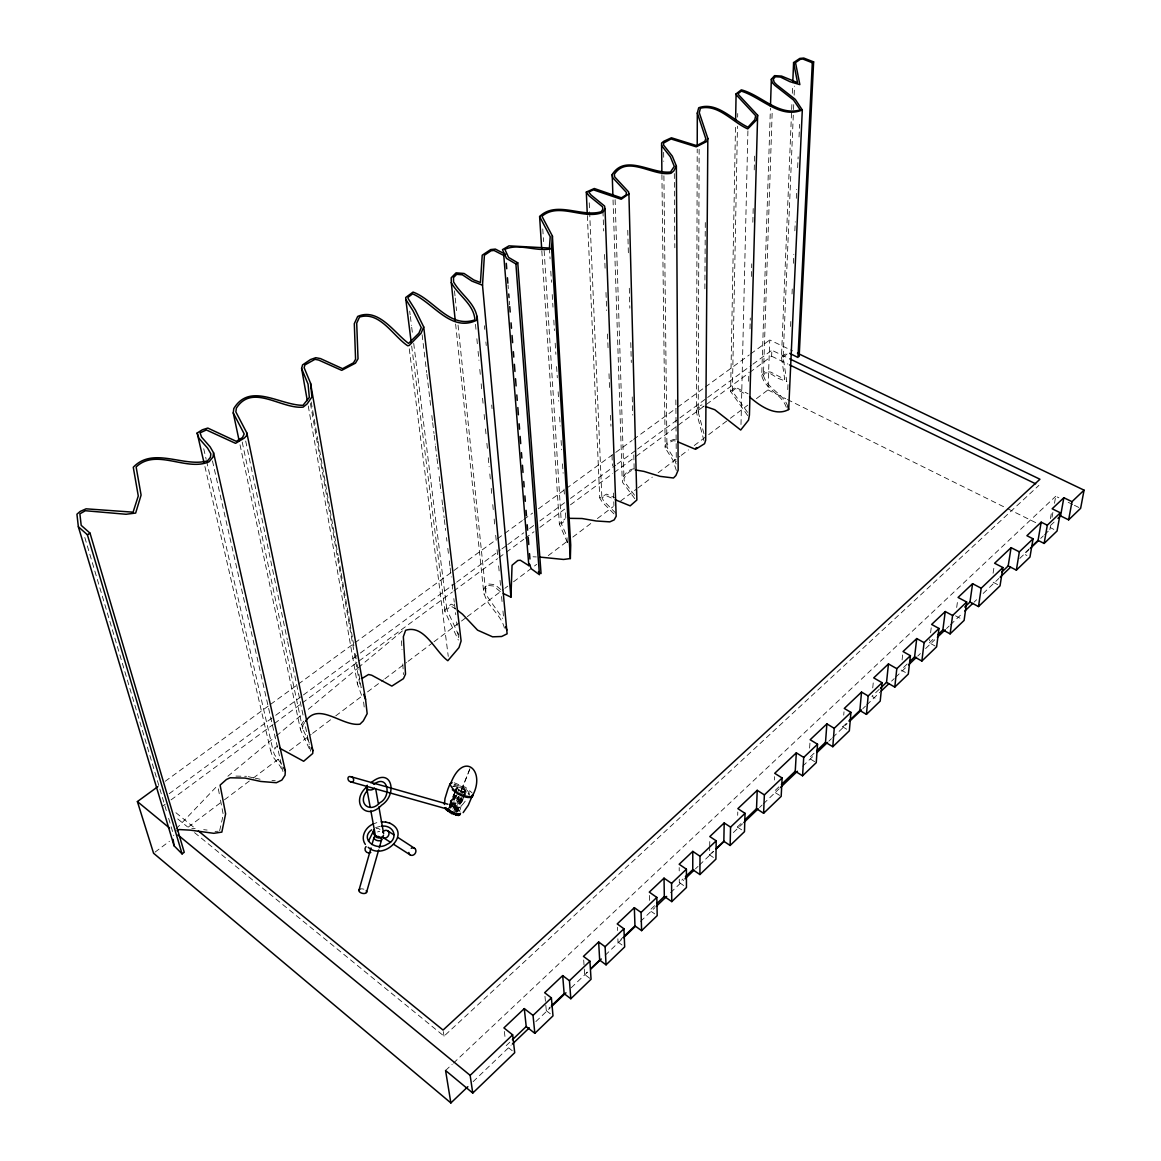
<?xml version="1.0" encoding="UTF-8"?>
<svg xmlns="http://www.w3.org/2000/svg" width="1161" height="1161" viewBox="0 0 1161 1161"><rect width="100%" height="100%" fill="white"/><g stroke="black" fill="none" stroke-linecap="round" stroke-linejoin="round"><path stroke-width="0.75" stroke-dasharray="5 3.75" d="M703.929 440.614L696.484 412.387L697.21 149.116M703.929 433.604L698.211 411.995L699.14 148.739M704.872 288.799L705.308 220.126M676.123 463.965L674.599 459.364L666.936 447.246L666.951 445.069L670.971 441.659L673.482 440.658L676.355 441.195M676.341 470.466L672.901 460.09L665.18 447.856L665.209 445.04L670.173 440.803L673.786 439.351L676.239 439.816M713.391 857.457L709.603 854.902L709.676 848.241M709.705 846.572L709.777 839.911M747.699 415.58L730.617 391.46L735.537 124.503M747.582 412.373L732.373 391.315L737.467 126.157M737.641 117.145L737.714 113.531M740.994 424.52L747.916 130.816M748.613 381.258L748.845 372.231M750.006 328.868L750.282 318.027M751.399 276.478L751.733 263.837M752.836 222.273L753.213 207.834M754.229 169.883L754.65 153.629M741.632 829.81L737.366 827.024L737.453 823.686M737.685 815.341L737.772 812.003M786.287 407.264C781.89 393.971 764.78 389.037 761.718 375.554L770.411 108.162M787.927 406.655C783.559 393.492 766.84 388.543 763.43 375.409L772.254 109.831M756.421 398.644L767.972 389.922L769.758 339.97L792.557 350.869M749.759 372.362L771.63 356.209L771.847 350.245L788.101 358.067M761.718 375.554L764.577 371.564L770.744 372.086L784.749 379.415L781.469 357.211L791.584 111.383M791.657 109.569L791.962 102.342M792.324 93.315L792.629 86.074M763.43 375.409L765.302 372.783L769.714 373.16L778.059 378.312L786.781 381.621L783.153 357.24L793.456 111.412M793.529 109.598L793.761 104.185M794.139 95.144L794.516 86.103M787.753 389.617L788 384.204M790.583 326.459L790.902 319.246M792.034 293.98L792.353 286.767M793.398 263.3L793.805 254.288M794.85 230.821L795.256 221.795M796.301 198.342L796.707 189.316M797.665 167.663L798.144 156.837M799.029 136.983L799.595 124.358M774.387 780.003L774.547 776.665M309.261 742.866L302.731 728.876L302.977 725.044L304.675 722.563M809.609 748.105L809.928 743.084M309.566 746.32L310.669 751.646L300.525 729.848L300.83 725.364L303.703 721.184M846.717 729.224L842.755 726.859L843.031 723.506M843.728 715.132L844.003 711.795M872.738 687.907L873.391 681.217M902.097 659.912L902.648 654.891M935.171 646.038L929.351 642.817L929.772 639.479M930.6 632.803L931.427 626.113M956.693 607.464L957.825 599.12M993.09 573.244L994.106 566.583M460.046 810.001L463.558 797.099M1050.415 518.706L1051.866 510.434M1049.849 529.634L1050.458 526.122M1052.011 517.342L1052.94 512.074M1054.493 503.293L1055.726 496.269L1058.847 497.779M361.579 695.308L357.428 684.018L358.11 680.288L359.939 678.546M698.211 411.995L699.241 407.119L704.277 406.089M696.484 412.387L697.717 406.597L701.97 404.855M219.647 830.695L223.275 814.746L219.98 797.491M461.889 799.827L460.38 803.47L454.27 806.939M449.67 805.386L454.546 794.124M455.243 792.513C454.517 781.571 471.758 790.685 463.529 796.823M448.306 809.072L454.575 794.588M455.272 792.978L457.332 787.695M449.046 808.114L454.619 795.256M450.004 806.431L454.894 795.154M449.8 808.129L455.359 795.285M450.57 807.084L455.46 795.807M450.715 808.317L456.288 795.474M456.984 793.877L459.771 787.448L462.005 788.406A7.082 2.757 21.6 0 1 464.821 790.452L465.517 792.121L464.531 792.499M452.064 806.155L459.045 790.031L457.361 788.145M453.022 806.808L457.216 797.143M452.848 809.173L458.421 796.33M459.117 794.719L461.904 788.304M454.096 807.417L458.987 796.127M459.408 797.07L454.444 808.52L458.305 811.437L458.842 810.189L457.405 808.956L456.868 810.204M460.119 795.43L462.963 788.899M453.632 811.495L460.032 796.722M455.127 808.999L455.663 807.766L449.873 805.139M455.402 809.188L460.38 797.738M461.091 796.098L463.921 789.553M454.677 811.844L460.38 798.71M461.164 798.405L456.2 809.87L457.086 811.104M455.605 812.047L461.309 798.913M456.229 811.757L462.455 797.418M463.166 795.778L465.3 790.873M456.346 812.061L462.049 798.928M462.76 797.288L465.663 791.904M456.868 811.902L462.775 797.999M463.283 797.143L465.619 791.439M457.115 811.568L462.818 798.449M449.771 803.818L455.446 790.743M456.665 811.96L463.805 795.604M456.941 811.742L464.081 795.387M465.227 801.163L460.424 807.359L454.357 809.957M454.981 792.76L450.178 801.163M634.545 495.21L624.371 481.67L623.994 478.811C626.04 474.385 629.857 469.77 635.169 469.886M634.791 498.664L622.601 482.41L622.18 479.058C624.487 474.123 628.74 469 634.588 468.754M461.744 797.404C460.206 801.366 453.98 805.023 449.525 804.558M462.876 792.02L465.648 790.525L466.766 793.456M468.884 794.356L469.349 793.761C467.259 788.29 459.843 784.662 454.125 785.242L453.719 786.694M732.373 391.315L735.218 388.514L746.741 394.74M730.617 391.46L735.232 387.092L748.09 393.811M176.08 828.939L217.688 785.417M567.482 542.637L559.355 524.032L565.204 518.677M565.697 533.61L561.402 523.8L566.002 519.591M907.162 664.034L900.98 669.941L905.377 672.437M929.351 642.817L935.49 636.954M654.601 905.711L649.739 910.369L654.702 913.881M778.871 786.897L773.836 791.715L779.713 795.445M814.05 753.271L808.956 758.148L814.79 761.747M683.597 885.524L679.301 882.549L682.973 879.037M737.366 827.024L741.197 823.352M842.755 726.859L847.646 722.186M550.329 1013.8L546.309 1010.694L550.125 1007.037M622.006 944.996L618.015 942.079L623.239 937.101M1029.038 549.037L1023.886 553.957L1026.934 555.509M589.773 978.317L584.651 974.485L587.161 972.091M709.603 854.902L713.493 851.187M473.107 1081.675L511.029 1045.364M535.874 1021.578L550.27 1007.821M571.197 987.793L588.192 971.51M605.2 955.242L622.194 938.973M640.509 921.442L654.891 907.67M670.579 892.649L683.655 880.14M695.439 868.863L698.051 866.367M699.357 865.119L713.739 851.347M733.36 832.568L742.518 823.802M759.512 807.534L762.124 805.023M763.445 803.775L779.133 788.754M802.672 766.216L814.442 754.955M828.823 741.182L831.45 738.686M832.756 737.438L847.138 723.666M862.826 708.645L865.453 706.135M866.759 704.887L879.835 692.362M891.604 681.101L894.217 678.605M895.523 677.342L907.292 666.08M917.756 656.067L920.368 653.57M925.607 648.564L934.765 639.798M946.534 628.522L949.147 626.026M950.453 624.778L962.222 613.501M973.992 602.24L976.604 599.744M983.149 593.474L998.837 578.454M1019.764 558.426L1028.922 549.661M1040.691 538.399L1043.304 535.903M1044.61 534.64L1048.543 530.896M1054.13 522.058L1048.963 526.978L1053.825 529.387M509.839 1042.172L506.065 1045.771L512.248 1050.72M879.24 689.3L871.926 696.281L877.455 699.502M445.563 1070.5L452.166 1064.289M453.487 1063.055L1055.726 496.269M194.54 832.626L444.039 1036.134L1038.921 485.371M781.469 357.211L786.984 352.61M783.153 357.24L787.506 353.597M227.861 776.245L275.012 736.988M276.405 735.842L302.76 713.899M308.304 709.284L356.848 668.867M358.241 667.706L402.62 630.757M281.862 766.666L283.066 771.963L280.033 766.071L272.327 755.956L270.542 750.485L277.885 746.015M613.951 513.859L602.138 501.973L599.744 497.909L606.652 494.107L614.677 497.706M281.049 763.314L274.475 754.694L273.038 750.325L275.433 748.482M615.751 513.075L603.807 501.03L601.877 497.779L605.984 495.558L613.719 499.056M155.008 852.159L169.477 841.261M188.271 827.082L222.956 800.916M224.407 799.827L251.879 779.118M253.316 778.03L280.788 757.306M289.466 750.775L311.148 734.42M312.585 733.331L334.281 716.976M335.718 715.887L361.739 696.266M367.529 691.898L383.435 679.911M384.871 678.822L406.568 662.467M408.004 661.378L432.589 642.846M434.025 641.743L460.046 622.122M461.498 621.033L465.837 617.768M467.273 616.68L503.424 589.425M504.861 588.337L507.763 586.145M513.539 581.792L536.672 564.348M548.239 555.626L567.032 541.447M572.808 537.093L591.602 522.914M597.393 518.561L613.298 506.559M620.525 501.117L636.417 489.129M637.868 488.026L652.322 477.127M658.113 472.774L679.795 456.418M681.246 455.33L688.473 449.873M694.249 445.519L707.267 435.709M708.703 434.62L728.948 419.353M730.385 418.265L747.742 405.174M162.308 806.329L165.225 804.181M171.059 799.871L273.096 724.493M274.547 723.419L300.786 704.03M302.252 702.956L357.646 662.031M359.097 660.957L452.398 592.037M453.849 590.964L497.576 558.659M499.041 557.585L504.875 553.275M506.327 552.201L523.814 539.27M525.28 538.196L534.016 531.738M539.85 527.428L564.638 509.128M570.472 504.817L612.732 473.586M614.198 472.512L634.603 457.434M636.068 456.36L676.878 426.203M678.329 425.129L748.308 373.436M169.201 793.689L274.272 716.381M275.723 715.307L301.991 695.99M303.456 694.917L358.894 654.107M360.36 653.033L455.199 583.243M456.665 582.169L500.435 549.951M501.9 548.892L506.283 545.67M507.734 544.596L523.785 532.783M529.619 528.487L534.002 525.265M539.836 520.97L564.638 502.713M570.486 498.417L615.722 465.14M617.173 464.066L636.141 450.105M637.607 449.031L706.178 398.557M707.644 397.483L751.414 365.28M752.879 364.206L771.847 350.245M165.196 781.28L269.134 705.424M270.586 704.35L296.94 685.121M298.406 684.047L496.023 539.792M497.488 538.719L503.337 534.452M504.803 533.378L522.363 520.549M523.829 519.489L532.623 513.075M538.472 508.808L564.827 489.565M566.278 488.505L632.15 440.411M633.616 439.351L676.065 408.353M677.531 407.293L703.885 388.05M705.351 386.99L749.266 354.932M750.732 353.858L769.758 339.97M375.569 827.604L380.257 826.313M372.725 824.194L376.846 822.612M452.471 786.65C458.914 785.881 465.967 789.901 469.595 795.14M215.061 831.392L218.094 831.261M235.93 776.085L246.524 776.303M464.893 792.368L461.077 791.294M533.059 556.787L536.324 556.932M271.979 780.468L275.259 780.729M191.754 828.272L195.164 828.664M203.697 829.665L207.122 830.057M454.053 784.226L462.281 786.998L469.828 792.034M454.183 782.775L465.546 787.303L472.019 792.76M248.251 776.68L253.461 777.797M255.188 778.175L260.398 779.292M463.674 792.426L461.512 791.744M459.741 787.434L458.711 787.187A2.917 1.132 21.6 0 0 456.868 787.477L457.55 789.146M450.178 806.764L451.194 807.011M449.699 805.124L451.658 805.792M449.641 804.733L452.384 806.91L450.134 804.747M453.82 605.345L451.092 604.112L444.881 609.844L445.04 611.818L458.348 640.059M771.63 356.209L787.927 364.09M1068.178 502.292L1072.851 504.556M1074.404 505.311L1080.63 508.329M767.972 389.922L785.794 398.745M787.419 399.558L1006.108 507.952M1007.733 508.765L1036.889 523.219M993.192 582.271L998.663 585.129M955.561 615.809L961.264 618.871M459.045 790.031L460.017 790.699M455.663 807.766L458.987 810.363M456.142 609.249L450.758 605.998L446.912 609.641L458.363 634.486M500.87 589.527L494.775 584.607L487.867 583.896L483.76 589.106C483.774 605.432 503.163 614.416 504.861 630.829M500.333 591.646L493.352 586L488.433 585.492L485.733 588.917L485.864 593.445L487.62 597.001L502.728 618.45M175.921 812.715L195.599 828.736M177.72 818.911L187.545 826.908M455.388 788.987L456.883 790.249M458.842 810.189L460.017 811.655M456.999 811.292L456.229 810.044A7.198 2.888 21.6 0 0 454.517 808.637M84.811 537.485L166.56 811.423M168.635 818.36L173.802 835.688M204.902 466.533L270.542 750.485M203.726 448.726L206.165 459.306M206.571 461.062L273.038 750.325M212.463 460.917L281.455 764.896M240.008 444.765L300.525 729.848M242.214 442.036L302.731 728.876M245.697 441.049L287.275 639.842M287.652 641.612L303.253 716.148M305.474 726.801L309.189 744.549M218.341 788.87L219.661 795.764M310.408 403.375L359.562 683.219L361.158 687.631L358.749 673.496M308.245 405.944L357.428 684.018M311.177 401.967L317.737 439.482M318.056 441.267L338.083 555.597M338.402 557.382L340.899 571.676M341.218 573.461L349.664 621.701M349.983 623.486L354.047 646.706M355.295 653.846L356.862 662.786M357.182 664.571L358.43 671.711M443.313 1031.578L444.039 1036.134M409.267 348.808L448.262 656.415M409.688 311.119L410.138 314.704M410.37 316.503L411.487 325.472M411.705 327.271L412.605 334.455M413.722 343.424L447.014 610.947M411.676 346.065L445.04 611.818M504.338 1031.476L504.991 1036.846M422.125 334.76L425.144 359.895M425.361 361.681L426.653 372.449M426.871 374.248L430.963 408.338M431.834 415.522L432.472 420.906M432.69 422.706L433.982 433.474M434.199 435.259L435.288 444.242M435.491 446.027L436.797 456.795M437.015 458.595L438.307 469.363M439.163 476.547L439.816 481.931M440.034 483.716L441.107 492.699M441.964 499.869L442.617 505.253M442.834 507.052L444.126 517.821M444.344 519.606L445.635 530.374M446.506 537.558L446.927 541.142M447.798 548.326L448.451 553.71M449.307 560.894L449.96 566.278M450.163 568.063L451.252 577.046M452.108 584.215L452.761 589.599M453.835 598.568L454.27 602.167M454.488 603.952L455.78 614.72M456.65 621.904L457.071 625.489M457.942 632.672L458.58 638.057M363.625 702.028L364.206 707.223M455.62 324.035L483.919 594.243M454.488 290.845L455.054 296.244M455.243 298.043L456.549 310.655M458.044 325.065L485.864 593.445M475.473 324.311L475.995 329.709M476.866 338.736L477.374 344.135M478.071 351.348L478.927 360.374M479.798 369.387L480.32 374.785M481.176 383.812L481.873 391.025M482.57 398.238L483.252 405.45M484.122 414.462L484.645 419.876M485.501 428.888L486.198 436.101M486.88 443.313L487.576 450.526M488.273 457.739L489.129 466.751M489.826 473.964L490.522 481.176M491.205 488.389L491.901 495.602M492.772 504.614L493.454 511.827M494.151 519.04L494.833 526.252M495.703 535.265L496.4 542.477M497.082 549.69L497.779 556.903M498.649 565.915L499.157 571.328M500.028 580.34L500.725 587.553M501.581 596.565L502.103 601.978M502.96 610.991L503.656 618.203M544.973 996.312L545.641 1003.496M545.815 1005.295L546.309 1010.694M484.413 325.733L484.747 329.347M485.908 341.958L486.241 345.557M491.713 405.029L492.046 408.628M508.025 284.982L508.315 288.581M509.316 301.207L509.606 304.806M583.693 960.016L584.172 967.244M584.288 969.058L584.651 974.485M541.824 250.878L559.355 524.032M542.767 228.935L543.566 241.604M544.146 250.645L561.402 523.8M549.414 248.048L550.067 258.845M550.778 271.123L551.49 282.268M552.215 294.531L552.97 307.143M553.797 320.102L554.407 330.566M555.176 343.163L555.872 354.323M556.598 366.586L557.309 377.746M558.136 391.808L558.731 401.155M559.66 417.017L560.212 426.029M561.082 440.44L561.692 449.8M562.519 463.849L563.114 473.224M564.043 489.071L564.536 496.632M565.523 512.843L566.017 521.492M567.003 537.703L567.453 544.915M401.503 640.785L401.996 649.681M402.809 663.903L403.404 674.57M587.35 215.583L599.744 497.909M617.362 927.218L617.507 930.527M617.87 938.785L618.015 942.079M589.237 202.798L589.556 210.025M589.628 211.839L601.877 497.779M602.951 211.084L603.691 230.966M604.576 254.462L605.171 270.731M605.984 292.427L606.652 310.495M607.522 333.991L608.059 348.46M609.003 373.755L609.54 388.224M610.555 415.333L610.947 426.174M612.021 455.097L612.428 465.938M613.443 493.048L613.908 505.703M613.037 199.91L622.18 479.058M615.112 199.663L623.994 478.811M627.753 230.27L628.391 253.824M629.306 288.247L629.842 308.173M630.771 342.597L631.308 362.522M632.237 396.946L632.716 415.072M633.79 454.923L634.182 469.421M649.376 895.45L649.492 900.414M661.915 174.585L665.18 447.856M663.642 152.294L663.744 161.335M663.903 175.819L666.936 447.246M679.2 867.586L679.214 870.924M679.272 879.225L679.301 882.549M674.323 173.584L674.831 247.801M675.862 399.863L676.282 461.425M360.94 888.905A3.962 2.191 14.1 0 1 363.886 889.224M376.179 828.548A3.991 3.875 13.5 0 1 380.024 829.549M377.572 831.958A4.252 3.251 -13.6 0 1 379.691 831.378M460.366 791.192A7.053 2.743 21.7 0 1 458.319 789.843M469.987 768.611L460.786 791.7L470.002 768.611"/><path stroke-width="1.5" d="M692.754 869.676L692.783 851.376L700.01 856.252L699.909 874.552L692.754 869.676L685.411 876.7M697.224 145.502L697.311 113.038L698.704 107.755C717.048 101.152 732.91 120.207 748.003 127.188L754.795 119.714L755.666 115.694L736.596 95.202L736.103 93.838L741.328 89.847C761.384 95.042 778.03 116.202 800.248 109.918L793.573 100.078L774.866 85.392L772.384 82.808L771.339 79.253L774.561 75.639L781.556 76.075L797.534 82.634L793.602 62.578L799.798 58.413L803.76 58.05L813.629 61.896L799.16 356.543M813.629 61.896L812.308 62.738L802.875 59.066L800.393 59.298L795.503 62.607L799.856 84.622L789.915 81.676L780.395 77.047L775.388 76.742L773.284 79.108L774.198 82.242L776.549 84.68L795.3 99.382L802.309 109.961C780.134 119.278 761.239 97.234 741.313 91.138L738.091 93.693L738.425 94.592L757.64 115.215L756.653 119.801L747.771 128.915C732.809 122.471 718.354 103.793 700.431 108.22L699.27 112.675L707.833 138.449L705.685 440.251L704.553 443.705L695.541 449.336L677.995 441.92M661.872 170.957L661.596 143.035L663.903 141.221L671.406 137.782L696.658 145.618L704.771 141.352L705.815 138.783L697.311 113.038M724.188 822.946L723.84 841.29L730.138 845.469L730.559 827.125L724.188 822.946L709.806 836.573L716.192 840.825L715.916 859.155L699.909 874.552M735.595 120.904L736.103 93.838M757.64 115.215L749.425 415.072L748.54 420.093L740.703 430.034L714.77 409.717L705.772 406.611M757.219 790.322L756.522 808.695L763.604 813.28L764.373 794.893L757.219 790.322L737.859 808.651L745.043 813.324L744.477 831.682L730.138 845.469M770.469 106.362L771.339 79.253M503.264 593.503L510.942 597.146L512.059 565.262L517.777 560.516L520.302 560.226L528.835 565.625L529.735 564.899M792.774 82.46L793.602 62.578M749.571 396.931C759.483 405.566 775.388 416.93 788.682 409.528L802.309 109.961M812.308 62.738L797.984 357.472L789.698 353.365M796.315 752.836L795.241 771.238L802.556 775.809L803.717 757.407L796.315 752.836L774.706 773.313L782.122 777.986L781.179 796.373L763.604 813.28M510.942 597.146L482.512 285.2L471.932 281.136L462.383 274.794L456.694 274.344L453.501 277.566L453.559 281.833C460.772 294.836 476.678 303.79 477.316 319.914C451.208 333.236 433.575 302.818 412.605 293.849L408.033 297.318L408.135 298.551L415.377 310.06L423.707 326.938L421.066 333.251L409.238 345.412L407.743 345.789C393.332 336.443 379.836 310.8 359.547 317.069L356.703 323.164L358.023 358.793L355.469 363.161L341.697 370.359L318.636 360.041L314.965 359.344L304.864 364.96L304.153 367.732L310.538 383.174L311.917 396.946L307.114 403.955L303.094 407.134C281.238 409.311 252.213 383.014 236.336 408.237L235.872 411.937L246.858 432.98L312.904 750.645L312.73 753.474L303.66 761.268L279.757 748.235M246.858 432.98L246.538 435.723L244.274 438.103L235.552 443.342L206.382 429.962L200.084 432.85L201.564 437.087L210.112 446.825L213.566 452.805L285.33 770.919L285.055 775.214L281.876 780.076L276.362 782.717L260.761 781.455L245.189 778.088L230.125 777.783L226.453 779.466L220.111 785.112L225.611 813.846L221.838 832.118L213.769 833.308L190.389 830.159L179.186 829.549L177.052 830.71M482.512 285.2L484.413 255.231L491.103 250.761L494.035 250.471L503.772 255.478L528.835 565.625M826.879 723.884L825.515 742.3L832.8 746.726L834.237 728.31L826.879 723.884L810.16 739.731L817.533 744.23L816.256 762.646L802.556 775.809M539.575 557.062L563.549 559.457L570.341 558.557L551.562 247.162L552.404 236.046L541.969 216.28C558.891 201.782 583.751 220.285 602.704 212.376L605.041 209.009L604.576 206.048L590.964 194.932L588.772 191.928L593.503 189.867L621.208 199.271L628.914 193.829L628.594 191.884L614.706 176.936L614.3 174.295C627.303 154.616 652.946 176.675 671 173.294L673.757 171.015L676.37 165.994L672.306 156.14L663.57 145.052L663.584 143.05L671.058 138.972L696.252 146.823L706.541 141.613L707.833 138.449M861.535 692.087L859.851 710.503L866.425 714.378L868.167 695.961L861.535 692.087L844.279 708.442L850.94 712.39L849.344 730.806L832.8 746.726M888.455 663.932L886.54 682.334L894.797 687.08L896.8 668.663L888.455 663.932L873.711 677.879L882.084 682.697L880.212 701.099L866.425 714.378M916.74 638.565L914.578 656.952L921.863 661.044L924.098 642.643L916.74 638.565L903.026 651.553L910.413 655.689L908.294 674.091L894.797 687.08M213.566 452.805L213.058 456.999L209.096 461.759C186.297 471.83 156.314 447.769 136.127 466.954L141.091 495.079L135.663 513.06L126.056 514.265L85.363 510.738L79.877 513.815L81.197 525.352L90.021 533.146L184.236 852.29L182.088 853.915L174.063 845.774L78.353 526.76L76.931 514.192L80.211 511.406L86.088 508.823L133.08 512.161L138.275 495.965L133.268 467.259C153.281 446.216 183.844 467.622 207.514 460.844L210.417 457.361L210.867 453.835L207.572 448.117L198.981 438.321L197.152 433.009L202.333 429.788L207.79 428.061L236.263 441.325L242.518 437.523L244.202 433.953L233.245 412.881L233.796 408.556C250.036 381.766 280.222 405.421 302.992 405.305L309.348 397.425L308.042 384.117L301.613 368.516L302.542 364.931L310.509 359.547L315.777 357.704L320.465 358.575L342.568 368.676L353.481 362.812L355.571 359.257L354.308 323.672L357.69 316.416C378.544 307.302 394.29 332.946 408.585 343.409L418.932 333.134L421.254 327.591L413.113 311.003L405.813 299.378L405.682 297.506L413.04 292.079C434.301 299.799 449.322 328.708 474.936 319.856C473.804 304.124 458.247 295.504 451.281 282.602L451.208 277.755L456.084 272.835L464.052 273.474L473.775 279.932L480.436 282.486L482.221 255.188L490.697 249.557L495.37 249.093L505.572 254.332L503.772 255.478M945.257 611.542L942.863 629.915L950.119 633.877L952.586 615.504L945.257 611.542L931.63 624.444L938.988 628.464L936.622 646.837L921.863 661.044M972.599 583.693L969.986 602.037L978.505 606.564L981.19 588.221L972.599 583.693L958.057 597.451L966.678 602.051L964.109 620.409L950.119 633.877M797.447 353.191L1084.069 490.16L1071.995 501.668L1063.853 497.735L1052.156 508.779L1060.341 512.785L1047.309 525.207L1041.185 522.174L1026.904 535.714L1033.058 538.791L1019.343 551.852L1011.086 547.658L994.6 563.259L1002.901 567.54L1000.042 585.841L978.505 606.564M1001.899 571.952L1008.183 565.929L1011.086 547.658M1008.183 565.929L1016.368 570.138L1019.343 551.852M1033.058 538.791L1029.967 557.048L1016.368 570.138M1031.621 546.57L1038.065 540.402L1041.185 522.174M1038.065 540.402L1044.131 543.435L1047.309 525.207M1060.341 512.785L1057.061 530.998L1044.131 543.435M1057.99 518.357L1060.573 515.905L1063.853 497.735M1060.573 515.905L1068.642 519.852L1071.995 501.668M1084.069 490.16L1080.63 508.329L1068.642 519.852M358.909 890.458L371.012 847.965M371.97 844.555L373.915 837.763M366.499 892.461L378.66 849.997M379.299 847.762L381.737 839.272M452.326 789.741C457.637 793.964 464.56 798.594 471.642 797.288C487.17 771.325 463.471 749.542 450.599 783.748M452.108 782.703L449.975 783.98L447.885 789.175L444.997 798.536L444.416 804.486M459.538 815.153L460.525 813.31L458.595 815.443L451.644 813.513L446.521 809.972L445.476 808.782L446.027 807.534M446.521 809.972L447.058 808.724L454.169 813.164L460.075 813.905M447.957 811.205L448.494 809.957M449.699 812.424L450.25 811.176M451.644 813.513L452.18 812.265M453.632 814.412L454.169 813.164M455.533 815.066L456.084 813.817M457.231 815.414L457.768 814.166M458.595 815.443L459.132 814.195M472.919 794.342L468.231 805.299L463.152 812.627M368.487 841.159L373.784 830.362M305.532 721.315C318.854 701.229 342.176 726.801 359.968 724.174L363.291 720.908L367.166 713.652L365.555 699.343L310.538 383.174M366.005 787.564C350.317 802.149 366.179 821.712 381.563 805.212C398.194 794.487 391.823 765.433 370.91 782.833M367.66 790.307C356.529 801.99 369.227 814.514 379.952 802.657C391.808 796.693 388.122 773.908 374.248 784.038M612.921 196.282L612.21 174.527C625.358 153.426 651.829 174.165 670.521 172.002L674.28 166.342L670.361 156.808L661.567 145.618M473.035 795.633L472.367 796.519C463.979 797.418 452.964 792.049 449.975 783.98M371.607 829.854C359.446 838.75 375.7 851.797 387.193 844.265C398.949 839.185 394.522 824.731 381.461 826.11M467.868 1086.681L450.874 1102.95L445.563 1070.5L472.759 1093.052L514.715 1052.693L512.654 1034.843L503.903 1027.906L524.293 1008.604L533.03 1015.411L534.844 1033.334L552.999 1015.875L551.402 997.909L544.64 992.713L562.693 975.603L569.441 980.711L570.82 998.736L591.051 979.274L589.919 961.192L583.446 956.388L598.655 941.977L605.099 946.723L606.057 964.835L599.671 960.103L598.655 941.977M606.057 964.835L624.676 946.926L623.936 928.771L617.217 923.924L634.341 907.67L641.061 912.444L641.598 930.643L634.965 925.868L634.341 907.67M641.598 930.643L657.199 915.637L656.821 897.409L649.289 892.127L664.034 878.151L671.566 883.361L671.769 901.618L664.324 896.423L664.034 878.151M671.769 901.618L686.456 887.497L686.412 869.212L679.17 864.263L692.783 851.376M909.629 661.668L914.578 656.952M937.957 634.603L942.863 629.915M657.024 903.389L664.324 896.423M781.397 784.488L795.241 771.238M816.589 750.833L825.515 742.3M745.028 819.695L756.522 808.695M848.865 721.025L859.851 710.503M551.402 1005.818L564.144 993.642L562.693 975.603M624.531 935.853L634.965 925.868M590.92 968.492L599.671 960.103M716.076 848.72L723.84 841.29M512.335 1044.116L529.343 1027.848M551.577 1006.558L565.958 992.8M590.804 969.014L601.267 959.001M623.501 937.711L635.27 926.449M656.197 906.422L666.661 896.408M684.975 878.877L694.118 870.126M716.352 848.836L724.203 841.333M743.824 822.554L758.206 808.782M780.439 787.506L797.447 771.238M817.054 752.459L827.517 742.445M849.75 721.155L861.52 709.893M881.141 691.114L888.992 683.611M908.599 664.832L916.45 657.315M937.377 637.287L945.228 629.784M964.835 611.005L972.686 603.488M1000.143 577.206L1010.607 567.192M1030.228 548.413L1038.079 540.91M472.759 1093.052L470.147 1075.362L512.654 1034.843M533.03 1015.411L551.402 997.909M569.441 980.711L589.919 961.192M605.099 946.723L623.936 928.771M641.061 912.444L656.821 897.409M671.566 883.361L686.412 869.212M700.01 856.252L716.192 840.825M730.559 827.125L745.043 813.324M764.373 794.893L782.122 777.986M803.717 757.407L817.533 744.23M834.237 728.31L850.94 712.39M868.167 695.961L882.084 682.697M896.8 668.663L910.413 655.689M924.098 642.643L938.988 628.464M952.586 615.504L966.678 602.051M981.19 588.221L1002.901 567.54M964.747 607.043L969.986 602.037M512.364 1039.763L526.209 1026.527L524.293 1008.604M880.459 688.139L886.54 682.334M541.708 249.064L539.604 216.512C556.279 200.374 581.676 217.557 601.18 211.737L602.893 209.27L602.501 206.789L589.033 195.817L586.32 192.058L594.287 188.503L621.382 197.834L625.866 195.121L626.548 192.581L612.674 177.618L612.21 174.527M362.116 678.401L368.574 674.497L371.738 675.238L391.837 686.107L403.433 678.663L405.508 674.106L403.346 636.721L405.624 630.292C424.592 624.168 435.244 651.8 447.841 660.711L458.987 647.591L461.106 640.974L423.707 326.938M450.874 1102.95L153.571 853.248L137.39 801.583L157.881 786.636M372.725 824.194C365.381 827.488 360.186 837.154 365.323 844.395M78.353 526.76L87.394 534.771L90.021 533.146M539.604 216.512L550.212 236.684L549.414 248.048L508.982 245.856L502.466 249.63L506.486 258.41L515.905 263.953L517.762 262.821L541.055 573.505L538.37 571.575M695.889 448.015L697.006 447.595M568.934 518.328L582.038 518.517L596.072 520.97L609.815 521.87L614.184 519.896L616.186 516.268L605.041 209.009M381.229 821.872L385.699 822.061M635.169 469.886L644.05 471.424L659.985 476.344L673.482 477.998L675.891 475.546L678.169 470.089L676.37 165.994M447.899 804.239L350.941 776.709C346.747 775.214 347.197 781.382 350.651 781.832L449.496 809.71M350.651 781.832C354.86 783.341 354.424 777.13 350.941 776.709M389.559 823.076C412.387 833.322 383.74 861.389 368.182 847.283M385.554 822.032L389.777 823.134M615.272 499.752L630.176 505.848L636.867 500.014L628.914 193.829M789.727 358.851L1039.951 479.232L443.067 1030.068L198.415 831.029M789.553 364.873L1035.656 483.803M517.762 262.821L508.576 257.408L504.861 249.354C519.127 242.823 536.614 252.256 551.794 248.657L551.562 247.162M382.985 837.473L390.517 842.291M393.521 844.221L410.08 854.815M387.774 830.884L393.768 834.774M398.252 837.691L414.709 848.401M564.144 993.642L570.82 998.736M457.419 610.236L462.513 614.198L477.577 630.162L492.569 636.823L501.654 636.489L507.11 633.819L477.113 316.329M526.209 1026.527L534.844 1033.334M137.39 801.583L169.55 828.04M177.938 834.948L470.147 1075.362M444.924 807.722L445.476 808.782M283.734 767.842L285.33 770.919M311.438 747.539L312.904 750.645M529.285 563.709L531.23 568.745L539.459 574.71L515.905 263.953M363.669 694.322L365.555 699.343M505.674 626.722L506.864 630.031M87.394 534.771L182.088 853.915M787.927 406.655L788.682 409.528M197.152 433.009L204.075 462.992M233.245 412.881L239.253 441.224M366.673 787.782L370.228 807.345M370.881 810.9L375.409 835.789A4.252 3.251 -13.6 0 0 377.267 837.676M375.743 789.088L378.268 803.325M378.892 806.88L383.623 833.569M301.613 368.516L307.288 400.603M173.134 839.403L174.063 845.774M570.341 558.557L570.719 545.06L552.404 236.046M405.813 299.378L411.226 342.466M451.281 282.602L455.243 320.436M506.298 263.344L506.733 268.757M507.444 277.769L507.879 283.182M508.75 293.994L509.04 297.593M509.752 306.62L510.187 312.019M511.058 322.845L511.493 328.244M512.059 335.456L512.64 342.669M513.365 351.681L513.786 357.095M514.367 364.307L514.947 371.505M515.528 378.718L516.094 385.931M516.819 394.943L517.255 400.356M517.835 407.569L518.401 414.782M519.127 423.794L519.562 429.193M520.143 436.405L520.708 443.618M521.434 452.63L521.87 458.044M522.45 465.256L523.016 472.469M523.742 481.481L524.177 486.88M524.888 495.907L525.323 501.305M526.049 510.318L526.484 515.731M527.196 524.743L527.631 530.156M528.211 537.369L528.792 544.567M529.503 553.594L529.938 558.992M472.222 795.241L472.309 796.446M459.916 813.687L459.988 814.543M586.32 192.058L587.263 213.784M366.194 890.705A3.962 2.191 14.1 0 1 364.917 893.419A3.962 2.191 14.1 0 1 359.736 892.054A3.962 2.191 14.1 0 1 360.128 889.094M379.85 837.052A4.005 2.104 14.4 0 1 380.532 840.579A4.005 2.104 14.4 0 1 374.393 838.939A4.005 2.104 14.4 0 1 376.89 836.268M377.905 836.384A4.005 2.104 14.4 0 1 378.907 836.66M382.68 832.132A4.078 3.396 -56.1 0 1 388.006 831.073A4.078 3.396 -56.1 0 1 387.629 836.762A4.078 3.396 -56.1 0 1 382.361 836.834M383.536 835.281A4.252 3.251 -13.6 0 1 378.254 837.952M411.241 848.27A3.962 3.323 -56.8 0 1 415.609 849.547A3.962 3.323 -56.8 0 1 414.1 854.583A3.962 3.323 -56.8 0 1 409.47 854.177M409.049 853.379A3.962 3.323 -56.8 0 1 408.875 852.45M370.794 852.464A3.875 3.773 10.2 0 1 366.049 846.543M376.28 836.051A3.991 3.875 13.5 0 1 374.408 829.549M374.539 788.087A4.368 3.265 -12.8 0 1 368.574 789.669A4.368 3.265 -12.8 0 1 367.253 785.242M373.218 783.66A4.368 3.265 -12.8 0 1 374.089 784.125"/></g></svg>
